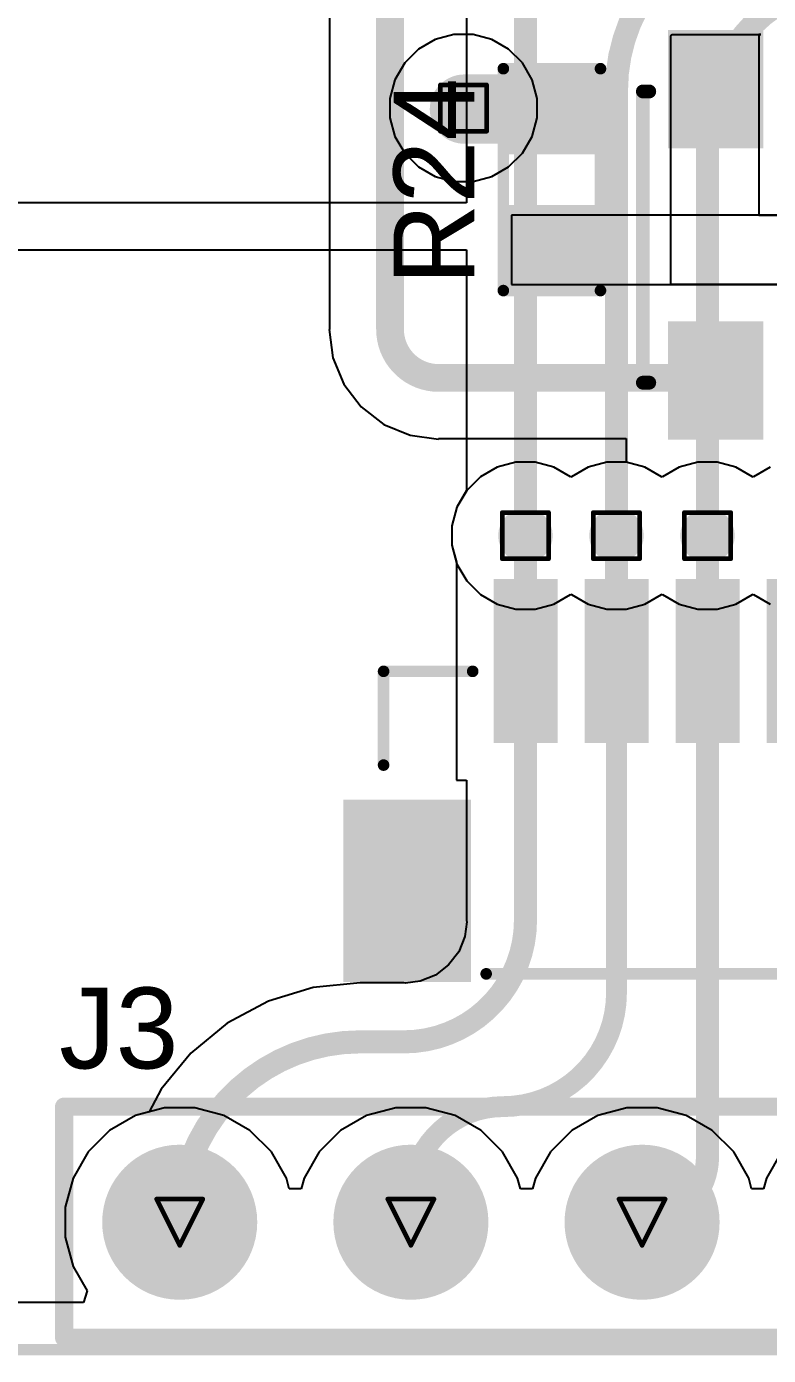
# Model space of a CAD drawing. Header units: inches. Extents: x -36 to 438, y -63 to 73.
# Drawn here: x 13.18 to 21.33, y -0.06 to 14.54 of the extents above; entities that cross this region are included whole.
import ezdxf

# ---------------------------------------------------------------- set-up
doc = ezdxf.new("R2010")
doc.units = ezdxf.units.IN
for name, color, linetype in [('Board Outline', 216, 'Continuous'), ('Bottom Layer', 5, 'Continuous'), ('Bottom Solder', 6, 'Continuous'), ('Drill Drawing', 1, 'Continuous'), ('Ground', 16, 'Continuous'), ('Multi-Layer', 9, 'Continuous'), ('Pad Holes', 156, 'Continuous'), ('Power 3V3', 76, 'Continuous'), ('Top Layer', 1, 'Continuous'), ('Top Overlay', 2, 'Continuous'), ('Top Paste', 8, 'Continuous'), ('Top Solder', 216, 'Continuous'), ('Via Holes', 16, 'Continuous')]:
    doc.layers.add(name, color=color, linetype=linetype)
doc.styles.add('Arial', font='', dxfattribs={"height": 0.2})
doc.styles.get('Arial').set_extended_font_data('Arial')

msp = doc.modelspace()

# ---------------------------------------------------------------- hatches: boundary and pattern name
at = {"layer": 'Bottom Layer'}
h = msp.add_hatch(color=5, dxfattribs=at)
edge = h.paths.add_edge_path()
edge.add_arc((17.977, 13.642), 0.3, 0, 360)
h = msp.add_hatch(color=5, dxfattribs=at)
edge = h.paths.add_edge_path()
edge.add_arc((18.658, 8.944), 0.3, 0, 360)
h = msp.add_hatch(color=5, dxfattribs=at)
edge = h.paths.add_edge_path()
edge.add_arc((19.658, 8.944), 0.3, 0, 360)
h = msp.add_hatch(color=5, dxfattribs=at)
edge = h.paths.add_edge_path()
edge.add_arc((20.658, 8.944), 0.3, 0, 360)
h = msp.add_hatch(color=5, dxfattribs=at)
edge = h.paths.add_edge_path()
edge.add_arc((14.859, 1.4), 0.75, 0, 360)
h = msp.add_hatch(color=5, dxfattribs=at)
edge = h.paths.add_edge_path()
edge.add_arc((17.399, 1.4), 0.75, 0, 360)
h = msp.add_hatch(color=5, dxfattribs=at)
edge = h.paths.add_edge_path()
edge.add_arc((19.939, 1.4), 0.75, 0, 360)
at = {"layer": 'Bottom Solder'}
h = msp.add_hatch(color=6, dxfattribs=at)
edge = h.paths.add_edge_path()
edge.add_arc((14.859, 1.4), 0.852, 0, 360)
h = msp.add_hatch(color=6, dxfattribs=at)
edge = h.paths.add_edge_path()
edge.add_arc((17.399, 1.4), 0.852, 0, 360)
h = msp.add_hatch(color=6, dxfattribs=at)
edge = h.paths.add_edge_path()
edge.add_arc((19.939, 1.4), 0.852, 0, 360)
at = {"layer": 'Ground'}
h = msp.add_hatch(color=16, dxfattribs=at)
edge = h.paths.add_edge_path()
edge.add_arc((17.977, 13.642), 0.3, 0, 360)
h = msp.add_hatch(color=16, dxfattribs=at)
edge = h.paths.add_edge_path()
edge.add_arc((18.658, 8.944), 0.3, 0, 360)
h = msp.add_hatch(color=16, dxfattribs=at)
edge = h.paths.add_edge_path()
edge.add_arc((19.658, 8.944), 0.3, 0, 360)
h = msp.add_hatch(color=16, dxfattribs=at)
edge = h.paths.add_edge_path()
edge.add_arc((20.658, 8.944), 0.3, 0, 360)
h = msp.add_hatch(color=16, dxfattribs=at)
edge = h.paths.add_edge_path()
edge.add_arc((14.859, 1.4), 0.75, 0, 360)
h = msp.add_hatch(color=16, dxfattribs=at)
edge = h.paths.add_edge_path()
edge.add_arc((17.399, 1.4), 0.75, 0, 360)
h = msp.add_hatch(color=16, dxfattribs=at)
edge = h.paths.add_edge_path()
edge.add_arc((19.939, 1.4), 0.75, 0, 360)
at = {"layer": 'Multi-Layer'}
h = msp.add_hatch(color=9, dxfattribs=at)
edge = h.paths.add_edge_path()
edge.add_arc((14.859, 1.4), 0.75, 0, 360)
h = msp.add_hatch(color=9, dxfattribs=at)
edge = h.paths.add_edge_path()
edge.add_arc((17.399, 1.4), 0.75, 0, 360)
h = msp.add_hatch(color=9, dxfattribs=at)
edge = h.paths.add_edge_path()
edge.add_arc((19.939, 1.4), 0.75, 0, 360)
at = {"layer": 'Pad Holes'}
h = msp.add_hatch(color=7, dxfattribs=at)
edge = h.paths.add_edge_path()
edge.add_arc((14.859, 1.4), 0.45, 0, 360)
h = msp.add_hatch(color=7, dxfattribs=at)
edge = h.paths.add_edge_path()
edge.add_arc((17.399, 1.4), 0.45, 0, 360)
h = msp.add_hatch(color=7, dxfattribs=at)
edge = h.paths.add_edge_path()
edge.add_arc((19.939, 1.4), 0.45, 0, 360)
at = {"layer": 'Power 3V3'}
h = msp.add_hatch(color=76, dxfattribs=at)
edge = h.paths.add_edge_path()
edge.add_arc((17.977, 13.642), 0.3, 0, 360)
h = msp.add_hatch(color=76, dxfattribs=at)
edge = h.paths.add_edge_path()
edge.add_arc((18.658, 8.944), 0.3, 0, 360)
h = msp.add_hatch(color=76, dxfattribs=at)
edge = h.paths.add_edge_path()
edge.add_arc((19.658, 8.944), 0.3, 0, 360)
h = msp.add_hatch(color=76, dxfattribs=at)
edge = h.paths.add_edge_path()
edge.add_arc((20.658, 8.944), 0.3, 0, 360)
h = msp.add_hatch(color=76, dxfattribs=at)
edge = h.paths.add_edge_path()
edge.add_arc((14.859, 1.4), 0.75, 0, 360)
h = msp.add_hatch(color=76, dxfattribs=at)
edge = h.paths.add_edge_path()
edge.add_arc((17.399, 1.4), 0.75, 0, 360)
h = msp.add_hatch(color=76, dxfattribs=at)
edge = h.paths.add_edge_path()
edge.add_arc((19.939, 1.4), 0.75, 0, 360)
at = {"layer": 'Top Layer'}
for points in [[(21.223, 14.449), (21.223, 13.249), (20.273, 13.249), (20.273, 14.449)], [(19.393, 13.237), (18.504, 13.237), (18.504, 13.999), (19.393, 13.999)], [(19.393, 11.713), (18.504, 11.713), (18.504, 12.475), (19.393, 12.475)], [(21.223, 11.249), (21.223, 10.049), (20.273, 10.049), (20.273, 11.249)], [(18.908, 6.765), (18.408, 6.765), (18.408, 8.365), (18.908, 8.365)], [(19.908, 6.765), (19.408, 6.765), (19.408, 8.365), (19.908, 8.365)], [(20.908, 6.765), (20.408, 6.765), (20.408, 8.365), (20.908, 8.365)], [(17.958, 4.14), (16.758, 4.14), (16.758, 5.94), (17.958, 5.94)]]:
    msp.add_hatch(color=1, dxfattribs=at).paths.add_polyline_path(points)
h = msp.add_hatch(color=1, dxfattribs=at)
edge = h.paths.add_edge_path()
edge.add_arc((17.977, 13.642), 0.3, 0, 360)
h = msp.add_hatch(color=1, dxfattribs=at)
edge = h.paths.add_edge_path()
edge.add_arc((18.658, 8.944), 0.3, 0, 360)
h = msp.add_hatch(color=1, dxfattribs=at)
edge = h.paths.add_edge_path()
edge.add_arc((19.658, 8.944), 0.3, 0, 360)
h = msp.add_hatch(color=1, dxfattribs=at)
edge = h.paths.add_edge_path()
edge.add_arc((20.658, 8.944), 0.3, 0, 360)
h = msp.add_hatch(color=1, dxfattribs=at)
edge = h.paths.add_edge_path()
edge.add_arc((14.859, 1.4), 0.75, 0, 360)
h = msp.add_hatch(color=1, dxfattribs=at)
edge = h.paths.add_edge_path()
edge.add_arc((17.399, 1.4), 0.75, 0, 360)
h = msp.add_hatch(color=1, dxfattribs=at)
edge = h.paths.add_edge_path()
edge.add_arc((19.939, 1.4), 0.75, 0, 360)
at = {"layer": 'Top Paste'}
for points in [[(21.223, 14.449), (21.223, 13.249), (20.273, 13.249), (20.273, 14.449)], [(19.393, 13.237), (18.504, 13.237), (18.504, 13.999), (19.393, 13.999)], [(19.393, 11.713), (18.504, 11.713), (18.504, 12.475), (19.393, 12.475)], [(21.223, 11.249), (21.223, 10.049), (20.273, 10.049), (20.273, 11.249)], [(18.908, 6.765), (18.408, 6.765), (18.408, 8.365), (18.908, 8.365)], [(19.908, 6.765), (19.408, 6.765), (19.408, 8.365), (19.908, 8.365)], [(20.908, 6.765), (20.408, 6.765), (20.408, 8.365), (20.908, 8.365)], [(17.958, 4.14), (16.758, 4.14), (16.758, 5.94), (17.958, 5.94)]]:
    msp.add_hatch(color=8, dxfattribs=at).paths.add_polyline_path(points)
at = {"layer": 'Top Solder'}
for points in [[(21.273, 14.499), (21.273, 13.199), (20.223, 13.199), (20.223, 14.499)], [(19.494, 13.135), (18.402, 13.135), (18.402, 14.1), (19.494, 14.1)], [(19.494, 11.611), (18.402, 11.611), (18.402, 12.576), (19.494, 12.576)], [(21.273, 11.299), (21.273, 9.999), (20.223, 9.999), (20.223, 11.299)], [(19.01, 6.664), (18.307, 6.664), (18.307, 8.467), (19.01, 8.467)], [(20.01, 6.664), (19.307, 6.664), (19.307, 8.467), (20.01, 8.467)], [(21.01, 6.664), (20.307, 6.664), (20.307, 8.467), (21.01, 8.467)], [(22.01, 6.664), (21.307, 6.664), (21.307, 8.467), (22.01, 8.467)], [(18.06, 4.039), (16.657, 4.039), (16.657, 6.042), (18.06, 6.042)]]:
    msp.add_hatch(color=216, dxfattribs=at).paths.add_polyline_path(points)
h = msp.add_hatch(color=216, dxfattribs=at)
edge = h.paths.add_edge_path()
edge.add_arc((14.859, 1.4), 0.852, 0, 360)
h = msp.add_hatch(color=216, dxfattribs=at)
edge = h.paths.add_edge_path()
edge.add_arc((17.399, 1.4), 0.852, 0, 360)
h = msp.add_hatch(color=216, dxfattribs=at)
edge = h.paths.add_edge_path()
edge.add_arc((19.939, 1.4), 0.852, 0, 360)
at = {"layer": 'Via Holes'}
h = msp.add_hatch(color=7, dxfattribs=at)
edge = h.paths.add_edge_path()
edge.add_arc((17.977, 13.642), 0.15, 0, 360)
h = msp.add_hatch(color=7, dxfattribs=at)
edge = h.paths.add_edge_path()
edge.add_arc((18.658, 8.944), 0.15, 0, 360)
h = msp.add_hatch(color=7, dxfattribs=at)
edge = h.paths.add_edge_path()
edge.add_arc((19.658, 8.944), 0.15, 0, 360)
h = msp.add_hatch(color=7, dxfattribs=at)
edge = h.paths.add_edge_path()
edge.add_arc((20.658, 8.944), 0.15, 0, 360)

# ---------------------------------------------------------------- linework, layer by layer
at = {"layer": 'Board Outline'}
msp.add_lwpolyline([(0.471, 0, 0.127, 0.127, 0), (53.216, 0, 0.127, 0.127, 0)], format="xyseb", dxfattribs=at)
at = {"layer": 'Bottom Layer'}
for p, q in [((17.665, 14.395), (17.481, 14.288)), ((17.871, 14.45), (17.665, 14.395)), ((18.084, 14.45), (17.871, 14.45)), ((18.289, 14.395), (18.084, 14.45)), ((18.473, 14.288), (18.289, 14.395)), ((17.481, 14.288), (17.331, 14.138)), ((18.624, 14.138), (18.473, 14.288)), ((17.331, 14.138), (17.224, 13.954)), ((18.73, 13.954), (18.624, 14.138)), ((17.224, 13.954), (17.169, 13.748)), ((18.785, 13.748), (18.73, 13.954)), ((17.169, 13.748), (17.169, 13.535)), ((18.785, 13.535), (18.785, 13.748)), ((17.169, 13.535), (17.224, 13.33)), ((18.73, 13.33), (18.785, 13.535)), ((17.224, 13.33), (17.331, 13.146)), ((18.624, 13.146), (18.73, 13.33)), ((17.331, 13.146), (17.481, 12.995)), ((18.473, 12.995), (18.624, 13.146)), ((17.481, 12.995), (17.665, 12.889)), ((17.665, 12.889), (17.871, 12.834)), ((18.084, 12.834), (18.289, 12.889)), ((18.289, 12.889), (18.473, 12.995)), ((17.871, 12.834), (18.084, 12.834)), ((18.346, 9.697), (18.162, 9.591)), ((18.552, 9.752), (18.346, 9.697)), ((18.765, 9.752), (18.552, 9.752)), ((18.97, 9.697), (18.765, 9.752)), ((19.154, 9.591), (18.97, 9.697)), ((19.346, 9.697), (19.162, 9.591)), ((19.552, 9.752), (19.346, 9.697)), ((19.765, 9.752), (19.552, 9.752)), ((19.97, 9.697), (19.765, 9.752)), ((20.154, 9.591), (19.97, 9.697)), ((20.346, 9.697), (20.162, 9.591)), ((20.552, 9.752), (20.346, 9.697)), ((20.765, 9.752), (20.552, 9.752)), ((20.97, 9.697), (20.765, 9.752)), ((21.154, 9.591), (20.97, 9.697)), ((21.346, 9.697), (21.162, 9.591)), ((18.162, 9.591), (18.012, 9.44)), ((19.158, 9.587), (19.154, 9.591)), ((19.162, 9.591), (19.158, 9.587)), ((20.158, 9.587), (20.154, 9.591)), ((20.162, 9.591), (20.158, 9.587)), ((21.158, 9.587), (21.154, 9.591)), ((21.162, 9.591), (21.158, 9.587)), ((18.012, 9.44), (17.905, 9.256)), ((17.905, 9.256), (17.85, 9.051)), ((17.85, 9.051), (17.85, 8.838)), ((17.85, 8.838), (17.905, 8.632)), ((17.905, 8.632), (18.012, 8.448)), ((18.012, 8.448), (18.162, 8.298)), ((18.162, 8.298), (18.346, 8.191)), ((18.346, 8.191), (18.552, 8.136)), ((18.765, 8.136), (18.97, 8.191)), ((18.97, 8.191), (19.154, 8.298)), ((19.154, 8.298), (19.158, 8.302)), ((19.158, 8.302), (19.162, 8.298)), ((19.162, 8.298), (19.346, 8.191)), ((19.346, 8.191), (19.552, 8.136)), ((19.765, 8.136), (19.97, 8.191)), ((19.97, 8.191), (20.154, 8.298)), ((20.154, 8.298), (20.158, 8.302)), ((20.158, 8.302), (20.162, 8.298)), ((20.162, 8.298), (20.346, 8.191)), ((20.346, 8.191), (20.552, 8.136)), ((20.765, 8.136), (20.97, 8.191)), ((20.97, 8.191), (21.154, 8.298)), ((21.154, 8.298), (21.158, 8.302)), ((21.158, 8.302), (21.162, 8.298)), ((21.162, 8.298), (21.346, 8.191)), ((18.552, 8.136), (18.765, 8.136)), ((19.552, 8.136), (19.765, 8.136)), ((20.552, 8.136), (20.765, 8.136)), ((14.693, 2.658), (14.373, 2.573)), ((15.025, 2.658), (14.693, 2.658)), ((15.345, 2.573), (15.025, 2.658)), ((17.233, 2.658), (16.913, 2.573)), ((17.565, 2.658), (17.233, 2.658)), ((17.885, 2.573), (17.565, 2.658)), ((19.773, 2.658), (19.453, 2.573)), ((20.105, 2.658), (19.773, 2.658)), ((20.425, 2.573), (20.105, 2.658)), ((14.373, 2.573), (14.087, 2.407)), ((15.631, 2.407), (15.345, 2.573)), ((16.913, 2.573), (16.627, 2.407)), ((18.171, 2.407), (17.885, 2.573)), ((19.453, 2.573), (19.167, 2.407)), ((20.711, 2.407), (20.425, 2.573)), ((14.087, 2.407), (13.852, 2.173)), ((15.866, 2.173), (15.631, 2.407)), ((16.627, 2.407), (16.392, 2.173)), ((18.406, 2.173), (18.171, 2.407)), ((19.167, 2.407), (18.932, 2.173)), ((20.946, 2.173), (20.711, 2.407)), ((13.852, 2.173), (13.687, 1.886)), ((16.031, 1.886), (15.866, 2.173)), ((16.392, 2.173), (16.227, 1.886)), ((18.571, 1.886), (18.406, 2.173)), ((18.932, 2.173), (18.767, 1.886)), ((21.111, 1.886), (20.946, 2.173)), ((21.472, 2.173), (21.307, 1.886)), ((13.687, 1.886), (13.601, 1.566)), ((16.063, 1.767), (16.031, 1.886)), ((16.195, 1.767), (16.063, 1.767)), ((16.227, 1.886), (16.195, 1.767)), ((18.603, 1.767), (18.571, 1.886)), ((18.735, 1.767), (18.603, 1.767)), ((18.767, 1.886), (18.735, 1.767)), ((21.143, 1.767), (21.111, 1.886)), ((21.275, 1.767), (21.143, 1.767)), ((21.307, 1.886), (21.275, 1.767)), ((13.601, 1.566), (13.601, 1.235)), ((13.601, 1.235), (13.687, 0.915)), ((13.687, 0.915), (13.843, 0.645)), ((13.843, 0.645), (13.803, 0.518)), ((13.803, 0.518), (0.518, 0.518))]:
    msp.add_line(p, q, dxfattribs=at)
at = {"layer": 'Drill Drawing'}
for points in [[(17.723, 13.896, 0.0508, 0.0508, 0), (18.231, 13.896, 0.0508, 0.0508, 0)], [(17.723, 13.388, 0.0508, 0.0508, 0), (17.723, 13.896, 0.0508, 0.0508, 0)], [(18.231, 13.388, 0.0508, 0.0508, 0), (18.231, 13.896, 0.0508, 0.0508, 0)], [(17.723, 13.388, 0.0508, 0.0508, 0), (18.231, 13.388, 0.0508, 0.0508, 0)], [(18.404, 9.198, 0.0508, 0.0508, 0), (18.912, 9.198, 0.0508, 0.0508, 0)], [(18.404, 8.69, 0.0508, 0.0508, 0), (18.404, 9.198, 0.0508, 0.0508, 0)], [(18.912, 8.69, 0.0508, 0.0508, 0), (18.912, 9.198, 0.0508, 0.0508, 0)], [(19.404, 9.198, 0.0508, 0.0508, 0), (19.912, 9.198, 0.0508, 0.0508, 0)], [(19.404, 8.69, 0.0508, 0.0508, 0), (19.404, 9.198, 0.0508, 0.0508, 0)], [(19.912, 8.69, 0.0508, 0.0508, 0), (19.912, 9.198, 0.0508, 0.0508, 0)], [(20.404, 9.198, 0.0508, 0.0508, 0), (20.912, 9.198, 0.0508, 0.0508, 0)], [(20.404, 8.69, 0.0508, 0.0508, 0), (20.404, 9.198, 0.0508, 0.0508, 0)], [(20.912, 8.69, 0.0508, 0.0508, 0), (20.912, 9.198, 0.0508, 0.0508, 0)], [(18.404, 8.69, 0.0508, 0.0508, 0), (18.912, 8.69, 0.0508, 0.0508, 0)], [(19.404, 8.69, 0.0508, 0.0508, 0), (19.912, 8.69, 0.0508, 0.0508, 0)], [(20.404, 8.69, 0.0508, 0.0508, 0), (20.912, 8.69, 0.0508, 0.0508, 0)], [(14.605, 1.654, 0.0508, 0.0508, 0), (15.113, 1.654, 0.0508, 0.0508, 0)], [(14.605, 1.654, 0.0508, 0.0508, 0), (14.859, 1.146, 0.0508, 0.0508, 0)], [(14.859, 1.146, 0.0508, 0.0508, 0), (15.113, 1.654, 0.0508, 0.0508, 0)], [(17.145, 1.654, 0.0508, 0.0508, 0), (17.653, 1.654, 0.0508, 0.0508, 0)], [(17.145, 1.654, 0.0508, 0.0508, 0), (17.399, 1.146, 0.0508, 0.0508, 0)], [(17.399, 1.146, 0.0508, 0.0508, 0), (17.653, 1.654, 0.0508, 0.0508, 0)], [(19.685, 1.654, 0.0508, 0.0508, 0), (20.193, 1.654, 0.0508, 0.0508, 0)], [(19.685, 1.654, 0.0508, 0.0508, 0), (19.939, 1.146, 0.0508, 0.0508, 0)], [(19.939, 1.146, 0.0508, 0.0508, 0), (20.193, 1.654, 0.0508, 0.0508, 0)]]:
    msp.add_lwpolyline(points, format="xyseb", dxfattribs=at)
for points in [[(17.71, 13.896, 0.0254, 0.0254, 1), (17.736, 13.896, 0.0254, 0.0254, 1)], [(17.71, 13.896, 0.0254, 0.0254, 1), (17.736, 13.896, 0.0254, 0.0254, 1)], [(18.218, 13.896, 0.0254, 0.0254, 1), (18.244, 13.896, 0.0254, 0.0254, 1)], [(18.218, 13.896, 0.0254, 0.0254, 1), (18.244, 13.896, 0.0254, 0.0254, 1)], [(17.71, 13.388, 0.0254, 0.0254, 1), (17.736, 13.388, 0.0254, 0.0254, 1)], [(17.71, 13.388, 0.0254, 0.0254, 1), (17.736, 13.388, 0.0254, 0.0254, 1)], [(18.218, 13.388, 0.0254, 0.0254, 1), (18.244, 13.388, 0.0254, 0.0254, 1)], [(18.218, 13.388, 0.0254, 0.0254, 1), (18.244, 13.388, 0.0254, 0.0254, 1)], [(18.391, 9.198, 0.0254, 0.0254, 1), (18.417, 9.198, 0.0254, 0.0254, 1)], [(18.391, 9.198, 0.0254, 0.0254, 1), (18.417, 9.198, 0.0254, 0.0254, 1)], [(18.899, 9.198, 0.0254, 0.0254, 1), (18.925, 9.198, 0.0254, 0.0254, 1)], [(18.899, 9.198, 0.0254, 0.0254, 1), (18.925, 9.198, 0.0254, 0.0254, 1)], [(19.391, 9.198, 0.0254, 0.0254, 1), (19.417, 9.198, 0.0254, 0.0254, 1)], [(19.391, 9.198, 0.0254, 0.0254, 1), (19.417, 9.198, 0.0254, 0.0254, 1)], [(19.899, 9.198, 0.0254, 0.0254, 1), (19.925, 9.198, 0.0254, 0.0254, 1)], [(19.899, 9.198, 0.0254, 0.0254, 1), (19.925, 9.198, 0.0254, 0.0254, 1)], [(20.391, 9.198, 0.0254, 0.0254, 1), (20.417, 9.198, 0.0254, 0.0254, 1)], [(20.391, 9.198, 0.0254, 0.0254, 1), (20.417, 9.198, 0.0254, 0.0254, 1)], [(20.899, 9.198, 0.0254, 0.0254, 1), (20.925, 9.198, 0.0254, 0.0254, 1)], [(20.899, 9.198, 0.0254, 0.0254, 1), (20.925, 9.198, 0.0254, 0.0254, 1)], [(18.391, 8.69, 0.0254, 0.0254, 1), (18.417, 8.69, 0.0254, 0.0254, 1)], [(18.391, 8.69, 0.0254, 0.0254, 1), (18.417, 8.69, 0.0254, 0.0254, 1)], [(18.899, 8.69, 0.0254, 0.0254, 1), (18.925, 8.69, 0.0254, 0.0254, 1)], [(18.899, 8.69, 0.0254, 0.0254, 1), (18.925, 8.69, 0.0254, 0.0254, 1)], [(19.391, 8.69, 0.0254, 0.0254, 1), (19.417, 8.69, 0.0254, 0.0254, 1)], [(19.391, 8.69, 0.0254, 0.0254, 1), (19.417, 8.69, 0.0254, 0.0254, 1)], [(19.899, 8.69, 0.0254, 0.0254, 1), (19.925, 8.69, 0.0254, 0.0254, 1)], [(19.899, 8.69, 0.0254, 0.0254, 1), (19.925, 8.69, 0.0254, 0.0254, 1)], [(20.391, 8.69, 0.0254, 0.0254, 1), (20.417, 8.69, 0.0254, 0.0254, 1)], [(20.391, 8.69, 0.0254, 0.0254, 1), (20.417, 8.69, 0.0254, 0.0254, 1)], [(20.899, 8.69, 0.0254, 0.0254, 1), (20.925, 8.69, 0.0254, 0.0254, 1)], [(20.899, 8.69, 0.0254, 0.0254, 1), (20.925, 8.69, 0.0254, 0.0254, 1)], [(14.592, 1.654, 0.0254, 0.0254, 1), (14.618, 1.654, 0.0254, 0.0254, 1)], [(14.592, 1.654, 0.0254, 0.0254, 1), (14.618, 1.654, 0.0254, 0.0254, 1)], [(15.1, 1.654, 0.0254, 0.0254, 1), (15.126, 1.654, 0.0254, 0.0254, 1)], [(15.1, 1.654, 0.0254, 0.0254, 1), (15.126, 1.654, 0.0254, 0.0254, 1)], [(17.132, 1.654, 0.0254, 0.0254, 1), (17.158, 1.654, 0.0254, 0.0254, 1)], [(17.132, 1.654, 0.0254, 0.0254, 1), (17.158, 1.654, 0.0254, 0.0254, 1)], [(17.64, 1.654, 0.0254, 0.0254, 1), (17.666, 1.654, 0.0254, 0.0254, 1)], [(17.64, 1.654, 0.0254, 0.0254, 1), (17.666, 1.654, 0.0254, 0.0254, 1)], [(19.672, 1.654, 0.0254, 0.0254, 1), (19.698, 1.654, 0.0254, 0.0254, 1)], [(19.672, 1.654, 0.0254, 0.0254, 1), (19.698, 1.654, 0.0254, 0.0254, 1)], [(20.18, 1.654, 0.0254, 0.0254, 1), (20.206, 1.654, 0.0254, 0.0254, 1)], [(20.18, 1.654, 0.0254, 0.0254, 1), (20.206, 1.654, 0.0254, 0.0254, 1)], [(14.846, 1.146, 0.0254, 0.0254, 1), (14.872, 1.146, 0.0254, 0.0254, 1)], [(14.846, 1.146, 0.0254, 0.0254, 1), (14.872, 1.146, 0.0254, 0.0254, 1)], [(17.386, 1.146, 0.0254, 0.0254, 1), (17.412, 1.146, 0.0254, 0.0254, 1)], [(17.386, 1.146, 0.0254, 0.0254, 1), (17.412, 1.146, 0.0254, 0.0254, 1)], [(19.926, 1.146, 0.0254, 0.0254, 1), (19.952, 1.146, 0.0254, 0.0254, 1)], [(19.926, 1.146, 0.0254, 0.0254, 1), (19.952, 1.146, 0.0254, 0.0254, 1)]]:
    msp.add_lwpolyline(points, format="xyseb", close=True, dxfattribs=at)
at = {"layer": 'Ground'}
for p, q in [((17.665, 14.395), (17.481, 14.288)), ((17.871, 14.45), (17.665, 14.395)), ((18.084, 14.45), (17.871, 14.45)), ((18.289, 14.395), (18.084, 14.45)), ((18.473, 14.288), (18.289, 14.395)), ((17.481, 14.288), (17.331, 14.138)), ((18.624, 14.138), (18.473, 14.288)), ((17.331, 14.138), (17.224, 13.954)), ((18.73, 13.954), (18.624, 14.138)), ((17.224, 13.954), (17.169, 13.748)), ((18.785, 13.748), (18.73, 13.954)), ((17.169, 13.748), (17.169, 13.535)), ((18.785, 13.535), (18.785, 13.748)), ((17.169, 13.535), (17.224, 13.33)), ((18.73, 13.33), (18.785, 13.535)), ((17.224, 13.33), (17.331, 13.146)), ((18.624, 13.146), (18.73, 13.33)), ((17.331, 13.146), (17.481, 12.995)), ((18.473, 12.995), (18.624, 13.146)), ((17.481, 12.995), (17.665, 12.889)), ((17.665, 12.889), (17.871, 12.834)), ((18.084, 12.834), (18.289, 12.889)), ((18.289, 12.889), (18.473, 12.995)), ((17.871, 12.834), (18.084, 12.834)), ((18.346, 9.697), (18.162, 9.591)), ((18.552, 9.752), (18.346, 9.697)), ((18.765, 9.752), (18.552, 9.752)), ((18.97, 9.697), (18.765, 9.752)), ((19.154, 9.591), (18.97, 9.697)), ((19.346, 9.697), (19.162, 9.591)), ((19.552, 9.752), (19.346, 9.697)), ((19.765, 9.752), (19.552, 9.752)), ((19.97, 9.697), (19.765, 9.752)), ((20.154, 9.591), (19.97, 9.697)), ((20.346, 9.697), (20.162, 9.591)), ((20.552, 9.752), (20.346, 9.697)), ((20.765, 9.752), (20.552, 9.752)), ((20.97, 9.697), (20.765, 9.752)), ((21.154, 9.591), (20.97, 9.697)), ((21.346, 9.697), (21.162, 9.591)), ((18.162, 9.591), (18.012, 9.44)), ((19.158, 9.587), (19.154, 9.591)), ((19.162, 9.591), (19.158, 9.587)), ((20.158, 9.587), (20.154, 9.591)), ((20.162, 9.591), (20.158, 9.587)), ((21.158, 9.587), (21.154, 9.591)), ((21.162, 9.591), (21.158, 9.587)), ((18.012, 9.44), (17.905, 9.256)), ((17.905, 9.256), (17.85, 9.051)), ((17.85, 9.051), (17.85, 8.838)), ((17.85, 8.838), (17.905, 8.632)), ((17.905, 8.632), (18.012, 8.448)), ((18.012, 8.448), (18.162, 8.298)), ((18.162, 8.298), (18.346, 8.191)), ((18.346, 8.191), (18.552, 8.136)), ((18.765, 8.136), (18.97, 8.191)), ((18.97, 8.191), (19.154, 8.298)), ((19.154, 8.298), (19.158, 8.302)), ((19.158, 8.302), (19.162, 8.298)), ((19.162, 8.298), (19.346, 8.191)), ((19.346, 8.191), (19.552, 8.136)), ((19.765, 8.136), (19.97, 8.191)), ((19.97, 8.191), (20.154, 8.298)), ((20.154, 8.298), (20.158, 8.302)), ((20.158, 8.302), (20.162, 8.298)), ((20.162, 8.298), (20.346, 8.191)), ((20.346, 8.191), (20.552, 8.136)), ((20.765, 8.136), (20.97, 8.191)), ((20.97, 8.191), (21.154, 8.298)), ((21.154, 8.298), (21.158, 8.302)), ((21.158, 8.302), (21.162, 8.298)), ((21.162, 8.298), (21.346, 8.191)), ((18.552, 8.136), (18.765, 8.136)), ((19.552, 8.136), (19.765, 8.136)), ((20.552, 8.136), (20.765, 8.136)), ((14.693, 2.658), (14.373, 2.573)), ((15.025, 2.658), (14.693, 2.658)), ((15.345, 2.573), (15.025, 2.658)), ((17.233, 2.658), (16.913, 2.573)), ((17.565, 2.658), (17.233, 2.658)), ((17.885, 2.573), (17.565, 2.658)), ((19.773, 2.658), (19.453, 2.573)), ((20.105, 2.658), (19.773, 2.658)), ((20.425, 2.573), (20.105, 2.658)), ((14.373, 2.573), (14.087, 2.407)), ((15.631, 2.407), (15.345, 2.573)), ((16.913, 2.573), (16.627, 2.407)), ((18.171, 2.407), (17.885, 2.573)), ((19.453, 2.573), (19.167, 2.407)), ((20.711, 2.407), (20.425, 2.573)), ((14.087, 2.407), (13.852, 2.173)), ((15.866, 2.173), (15.631, 2.407)), ((16.627, 2.407), (16.392, 2.173)), ((18.406, 2.173), (18.171, 2.407)), ((19.167, 2.407), (18.932, 2.173)), ((20.946, 2.173), (20.711, 2.407)), ((13.852, 2.173), (13.687, 1.886)), ((16.031, 1.886), (15.866, 2.173)), ((16.392, 2.173), (16.227, 1.886)), ((18.571, 1.886), (18.406, 2.173)), ((18.932, 2.173), (18.767, 1.886)), ((21.111, 1.886), (20.946, 2.173)), ((21.472, 2.173), (21.307, 1.886)), ((13.687, 1.886), (13.601, 1.566)), ((16.063, 1.767), (16.031, 1.886)), ((16.195, 1.767), (16.063, 1.767)), ((16.227, 1.886), (16.195, 1.767)), ((18.603, 1.767), (18.571, 1.886)), ((18.735, 1.767), (18.603, 1.767)), ((18.767, 1.886), (18.735, 1.767)), ((21.143, 1.767), (21.111, 1.886)), ((21.275, 1.767), (21.143, 1.767)), ((21.307, 1.886), (21.275, 1.767)), ((13.601, 1.566), (13.601, 1.235)), ((13.601, 1.235), (13.687, 0.915)), ((13.687, 0.915), (13.843, 0.645)), ((13.843, 0.645), (13.803, 0.518)), ((13.803, 0.518), (0.518, 0.518))]:
    msp.add_line(p, q, dxfattribs=at)
at = {"layer": 'Power 3V3'}
for p, q in [((18.011, 19.934), (18.011, 12.602)), ((18.011, 12.602), (0.518, 12.602)), ((0.518, 12.084), (18.011, 12.084)), ((18.011, 12.084), (18.011, 9.439)), ((18.011, 9.439), (17.905, 9.256)), ((17.905, 9.256), (17.85, 9.051)), ((17.85, 9.051), (17.85, 8.838)), ((17.85, 8.838), (17.905, 8.632)), ((17.905, 8.632), (18.012, 8.448)), ((18.012, 8.448), (18.162, 8.298)), ((18.162, 8.298), (18.346, 8.191)), ((18.346, 8.191), (18.552, 8.136)), ((18.765, 8.136), (18.97, 8.191)), ((18.97, 8.191), (19.154, 8.298)), ((19.154, 8.298), (19.158, 8.302)), ((19.158, 8.302), (19.162, 8.298)), ((19.162, 8.298), (19.346, 8.191)), ((19.346, 8.191), (19.552, 8.136)), ((19.765, 8.136), (19.97, 8.191)), ((19.97, 8.191), (20.154, 8.298)), ((20.154, 8.298), (20.158, 8.302)), ((20.158, 8.302), (20.162, 8.298)), ((20.162, 8.298), (20.346, 8.191)), ((20.346, 8.191), (20.552, 8.136)), ((20.765, 8.136), (20.97, 8.191)), ((20.97, 8.191), (21.154, 8.298)), ((21.154, 8.298), (21.158, 8.302)), ((21.158, 8.302), (21.162, 8.298)), ((21.162, 8.298), (21.346, 8.191)), ((18.552, 8.136), (18.765, 8.136)), ((19.552, 8.136), (19.765, 8.136)), ((20.552, 8.136), (20.765, 8.136)), ((14.693, 2.658), (14.373, 2.573)), ((15.025, 2.658), (14.693, 2.658)), ((15.345, 2.573), (15.025, 2.658)), ((17.233, 2.658), (16.913, 2.573)), ((17.565, 2.658), (17.233, 2.658)), ((17.885, 2.573), (17.565, 2.658)), ((19.773, 2.658), (19.453, 2.573)), ((20.105, 2.658), (19.773, 2.658)), ((20.425, 2.573), (20.105, 2.658)), ((14.373, 2.573), (14.087, 2.407)), ((15.631, 2.407), (15.345, 2.573)), ((16.913, 2.573), (16.627, 2.407)), ((18.171, 2.407), (17.885, 2.573)), ((19.453, 2.573), (19.167, 2.407)), ((20.711, 2.407), (20.425, 2.573)), ((14.087, 2.407), (13.852, 2.173)), ((15.866, 2.173), (15.631, 2.407)), ((16.627, 2.407), (16.392, 2.173)), ((18.406, 2.173), (18.171, 2.407)), ((19.167, 2.407), (18.932, 2.173)), ((20.946, 2.173), (20.711, 2.407)), ((13.852, 2.173), (13.687, 1.886)), ((16.031, 1.886), (15.866, 2.173)), ((16.392, 2.173), (16.227, 1.886)), ((18.571, 1.886), (18.406, 2.173)), ((18.932, 2.173), (18.767, 1.886)), ((21.111, 1.886), (20.946, 2.173)), ((21.472, 2.173), (21.307, 1.886)), ((13.687, 1.886), (13.601, 1.566)), ((16.063, 1.767), (16.031, 1.886)), ((16.195, 1.767), (16.063, 1.767)), ((16.227, 1.886), (16.195, 1.767)), ((18.603, 1.767), (18.571, 1.886)), ((18.735, 1.767), (18.603, 1.767)), ((18.767, 1.886), (18.735, 1.767)), ((21.143, 1.767), (21.111, 1.886)), ((21.275, 1.767), (21.143, 1.767)), ((21.307, 1.886), (21.275, 1.767)), ((13.601, 1.566), (13.601, 1.235)), ((13.601, 1.235), (13.687, 0.915)), ((13.687, 0.915), (13.843, 0.645)), ((13.843, 0.645), (13.803, 0.518)), ((13.803, 0.518), (0.518, 0.518))]:
    msp.add_line(p, q, dxfattribs=at)
for points in [[(18.658, 8.944, 0.254, 0.254, 0), (18.658, 19.934, 0.254, 0.254, 0)], [(19.658, 13.84, 0.254, 0.254, -0.198912), (20.218, 15.193, 0.254, 0.254, 0)], [(21.181, 14.583, 0.254, 0.254, -0.198912), (22.075, 14.953, 0.254, 0.254, 0)], [(20.658, 13.32, 0.254, 0.254, -0.198912), (21.181, 14.583, 0.254, 0.254, 0)], [(19.658, 8.944, 0.254, 0.254, 0), (19.658, 13.84, 0.254, 0.254, 0)], [(20.658, 8.944, 0.254, 0.254, 0), (20.658, 13.32, 0.254, 0.254, 0)]]:
    msp.add_lwpolyline(points, format="xyseb", dxfattribs=at)
for points in [[(21.118, 14.583, 0.127, 0.127, 1), (21.245, 14.583, 0.127, 0.127, 1)], [(21.118, 14.583, 0.127, 0.127, 1), (21.245, 14.583, 0.127, 0.127, 1)], [(19.595, 13.84, 0.127, 0.127, 1), (19.722, 13.84, 0.127, 0.127, 1)], [(19.595, 13.84, 0.127, 0.127, 1), (19.722, 13.84, 0.127, 0.127, 1)], [(20.595, 13.32, 0.127, 0.127, 1), (20.722, 13.32, 0.127, 0.127, 1)], [(20.595, 13.32, 0.127, 0.127, 1), (20.722, 13.32, 0.127, 0.127, 1)], [(18.595, 8.944, 0.127, 0.127, 1), (18.722, 8.944, 0.127, 0.127, 1)], [(19.595, 8.944, 0.127, 0.127, 1), (19.722, 8.944, 0.127, 0.127, 1)], [(20.595, 8.944, 0.127, 0.127, 1), (20.722, 8.944, 0.127, 0.127, 1)]]:
    msp.add_lwpolyline(points, format="xyseb", close=True, dxfattribs=at)
at = {"layer": 'Top Layer'}
for p, q in [((16.504, 14.892), (16.504, 11.21)), ((20.254, 14.434), (20.257, 14.441)), ((20.254, 14.43), (20.254, 14.434)), ((20.254, 11.705), (20.254, 14.43)), ((20.257, 14.441), (20.262, 14.446)), ((20.262, 14.446), (20.269, 14.449)), ((20.269, 14.449), (20.273, 14.449)), ((20.273, 14.449), (20.273, 14.449)), ((20.273, 14.449), (21.245, 14.449)), ((21.245, 14.449), (21.223, 14.449)), ((21.223, 14.449), (21.223, 12.467)), ((21.658, 12.467), (18.504, 12.467)), ((18.504, 12.467), (18.504, 11.705)), ((21.223, 12.467), (22.573, 12.467)), ((18.504, 11.705), (21.658, 11.705)), ((21.623, 11.705), (20.254, 11.705)), ((16.504, 11.21), (16.5, 11.21)), ((16.5, 11.21), (16.541, 10.899)), ((16.541, 10.899), (16.661, 10.608)), ((16.661, 10.608), (16.852, 10.359)), ((16.852, 10.359), (17.102, 10.167)), ((17.102, 10.167), (17.392, 10.047)), ((17.392, 10.047), (17.704, 10.006)), ((17.704, 10.006), (17.704, 10.011)), ((17.704, 10.011), (19.765, 10.011)), ((19.765, 10.011), (19.765, 9.752)), ((18.346, 9.697), (18.162, 9.591)), ((18.552, 9.752), (18.346, 9.697)), ((18.765, 9.752), (18.552, 9.752)), ((18.97, 9.697), (18.765, 9.752)), ((19.154, 9.591), (18.97, 9.697)), ((19.346, 9.697), (19.162, 9.591)), ((19.552, 9.752), (19.346, 9.697)), ((19.765, 9.752), (19.552, 9.752)), ((19.765, 9.752), (19.765, 9.752)), ((18.162, 9.591), (18.012, 9.44)), ((19.158, 9.587), (19.154, 9.591)), ((19.162, 9.591), (19.158, 9.587)), ((18.012, 9.44), (17.905, 9.256)), ((17.905, 9.256), (17.85, 9.051)), ((17.85, 9.051), (17.85, 8.838)), ((17.85, 8.838), (17.9, 8.651)), ((17.9, 8.651), (17.9, 6.257)), ((17.9, 6.257), (18.011, 6.257)), ((18.011, 6.257), (18.011, 4.717)), ((18.014, 4.7), (17.993, 4.538)), ((18.011, 4.717), (18.014, 4.7)), ((17.993, 4.538), (17.924, 4.37)), ((17.924, 4.37), (17.813, 4.227)), ((17.67, 4.116), (17.502, 4.047)), ((17.813, 4.227), (17.67, 4.116)), ((16.327, 3.979), (15.834, 3.829)), ((16.84, 4.029), (16.327, 3.979)), ((17.323, 4.029), (16.84, 4.029)), ((16.84, 4.029), (16.84, 4.029)), ((17.34, 4.026), (17.323, 4.029)), ((17.502, 4.047), (17.34, 4.026)), ((15.834, 3.829), (15.38, 3.586)), ((15.38, 3.586), (14.981, 3.259)), ((14.981, 3.259), (14.654, 2.861)), ((14.654, 2.861), (14.522, 2.612)), ((14.373, 2.573), (14.087, 2.407)), ((14.522, 2.612), (14.373, 2.573)), ((14.087, 2.407), (13.852, 2.173)), ((13.852, 2.173), (13.687, 1.886)), ((13.687, 1.886), (13.601, 1.566)), ((13.601, 1.566), (13.601, 1.235)), ((13.601, 1.235), (13.687, 0.915)), ((13.687, 0.915), (13.843, 0.645)), ((13.843, 0.645), (13.803, 0.518)), ((13.803, 0.518), (0.518, 0.518))]:
    msp.add_line(p, q, dxfattribs=at)
for points in [[(17.17, 11.21, 0.305, 0.305, 0), (17.17, 15.86, 0.305, 0.305, 0)], [(17.988, 13.631, 0.762, 0.762, 0), (18.948, 13.631, 0.762, 0.762, 0)], [(17.704, 10.677, 0.305, 0.305, -0.414214), (17.17, 11.21, 0.305, 0.305, 0)], [(17.704, 10.677, 0.305, 0.305, 0), (20.72, 10.677, 0.305, 0.305, 0)], [(20.72, 10.677, 0.305, 0.305, -0.414214), (20.748, 10.649, 0.305, 0.305, 0)], [(18.658, 7.565, 0.254, 0.254, 0), (18.658, 8.944, 0.254, 0.254, 0)], [(19.658, 7.565, 0.254, 0.254, 0), (19.658, 8.944, 0.254, 0.254, 0)], [(20.658, 7.565, 0.254, 0.254, 0), (20.658, 8.944, 0.254, 0.254, 0)], [(18.658, 4.717, 0.254, 0.254, 0), (18.658, 7.565, 0.254, 0.254, 0)], [(19.658, 3.92, 0.229, 0.229, 0), (19.658, 7.565, 0.229, 0.229, 0)], [(20.658, 2.12, 0.254, 0.254, 0), (20.658, 7.565, 0.254, 0.254, 0)], [(18.658, 4.717, 0.254, 0.254, -0.414214), (17.323, 3.382, 0.254, 0.254, 0)], [(19.658, 3.92, 0.229, 0.229, -0.414214), (18.408, 2.67, 0.229, 0.229, 0)], [(14.859, 1.4, 0.254, 0.254, -0.414214), (16.84, 3.382, 0.254, 0.254, 0)], [(16.84, 3.382, 0.254, 0.254, 0), (17.323, 3.382, 0.254, 0.254, 0)], [(17.399, 1.661, 0.229, 0.229, -0.414214), (18.408, 2.67, 0.229, 0.229, 0)], [(20.658, 2.12, 0.254, 0.254, -0.414214), (19.939, 1.4, 0.254, 0.254, 0)], [(17.399, 1.4, 0.229, 0.229, 0), (17.399, 1.661, 0.229, 0.229, 0)]]:
    msp.add_lwpolyline(points, format="xyseb", dxfattribs=at)
for points in [[(17.797, 13.631, 0.381, 0.381, 1), (18.178, 13.631, 0.381, 0.381, 1)], [(18.758, 13.631, 0.381, 0.381, 1), (19.139, 13.631, 0.381, 0.381, 1)], [(17.094, 11.21, 0.152, 0.152, 1), (17.247, 11.21, 0.152, 0.152, 1)], [(17.094, 11.21, 0.152, 0.152, 1), (17.247, 11.21, 0.152, 0.152, 1)], [(17.628, 10.677, 0.152, 0.152, 1), (17.78, 10.677, 0.152, 0.152, 1)], [(17.628, 10.677, 0.152, 0.152, 1), (17.78, 10.677, 0.152, 0.152, 1)], [(20.644, 10.677, 0.152, 0.152, 1), (20.796, 10.677, 0.152, 0.152, 1)], [(20.644, 10.677, 0.152, 0.152, 1), (20.796, 10.677, 0.152, 0.152, 1)], [(20.672, 10.649, 0.152, 0.152, 1), (20.824, 10.649, 0.152, 0.152, 1)], [(18.595, 8.944, 0.127, 0.127, 1), (18.722, 8.944, 0.127, 0.127, 1)], [(19.595, 8.944, 0.127, 0.127, 1), (19.722, 8.944, 0.127, 0.127, 1)], [(20.595, 8.944, 0.127, 0.127, 1), (20.722, 8.944, 0.127, 0.127, 1)], [(18.595, 7.565, 0.127, 0.127, 1), (18.722, 7.565, 0.127, 0.127, 1)], [(18.595, 7.565, 0.127, 0.127, 1), (18.722, 7.565, 0.127, 0.127, 1)], [(19.595, 7.565, 0.127, 0.127, 1), (19.722, 7.565, 0.127, 0.127, 1)], [(19.601, 7.565, 0.114, 0.114, 1), (19.715, 7.565, 0.114, 0.114, 1)], [(20.595, 7.565, 0.127, 0.127, 1), (20.722, 7.565, 0.127, 0.127, 1)], [(20.595, 7.565, 0.127, 0.127, 1), (20.722, 7.565, 0.127, 0.127, 1)], [(18.595, 4.717, 0.127, 0.127, 1), (18.722, 4.717, 0.127, 0.127, 1)], [(18.595, 4.717, 0.127, 0.127, 1), (18.722, 4.717, 0.127, 0.127, 1)], [(19.601, 3.92, 0.114, 0.114, 1), (19.715, 3.92, 0.114, 0.114, 1)], [(19.601, 3.92, 0.114, 0.114, 1), (19.715, 3.92, 0.114, 0.114, 1)], [(16.777, 3.382, 0.127, 0.127, 1), (16.904, 3.382, 0.127, 0.127, 1)], [(16.777, 3.382, 0.127, 0.127, 1), (16.904, 3.382, 0.127, 0.127, 1)], [(17.259, 3.382, 0.127, 0.127, 1), (17.386, 3.382, 0.127, 0.127, 1)], [(17.259, 3.382, 0.127, 0.127, 1), (17.386, 3.382, 0.127, 0.127, 1)], [(18.351, 2.67, 0.114, 0.114, 1), (18.465, 2.67, 0.114, 0.114, 1)], [(18.351, 2.67, 0.114, 0.114, 1), (18.465, 2.67, 0.114, 0.114, 1)], [(20.595, 2.12, 0.127, 0.127, 1), (20.722, 2.12, 0.127, 0.127, 1)], [(20.595, 2.12, 0.127, 0.127, 1), (20.722, 2.12, 0.127, 0.127, 1)], [(17.342, 1.661, 0.114, 0.114, 1), (17.456, 1.661, 0.114, 0.114, 1)], [(17.342, 1.661, 0.114, 0.114, 1), (17.456, 1.661, 0.114, 0.114, 1)], [(14.796, 1.4, 0.127, 0.127, 1), (14.922, 1.4, 0.127, 0.127, 1)], [(17.342, 1.4, 0.114, 0.114, 1), (17.456, 1.4, 0.114, 0.114, 1)], [(19.875, 1.4, 0.127, 0.127, 1), (20.003, 1.4, 0.127, 0.127, 1)]]:
    msp.add_lwpolyline(points, format="xyseb", close=True, dxfattribs=at)
at = {"layer": 'Top Overlay'}
for points in [[(18.415, 11.637, 0.127, 0.127, 0), (18.415, 14.075, 0.127, 0.127, 0)], [(18.415, 14.075, 0.127, 0.127, 0), (19.482, 14.075, 0.127, 0.127, 0)], [(19.482, 11.637, 0.127, 0.127, 0), (19.482, 14.075, 0.127, 0.127, 0)], [(19.948, 13.825, 0.152, 0.152, 0), (20.018, 13.825, 0.152, 0.152, 0)], [(19.948, 10.625, 0.152, 0.152, 0), (19.948, 13.825, 0.152, 0.152, 0)], [(18.415, 11.637, 0.127, 0.127, 0), (19.482, 11.637, 0.127, 0.127, 0)], [(19.948, 10.625, 0.152, 0.152, 0), (20.018, 10.625, 0.152, 0.152, 0)], [(17.099, 7.453, 0.127, 0.127, 0), (18.078, 7.453, 0.127, 0.127, 0)], [(17.099, 6.423, 0.127, 0.127, 0), (17.099, 7.453, 0.127, 0.127, 0)], [(18.226, 4.129, 0.127, 0.127, 0), (24.043, 4.129, 0.127, 0.127, 0)], [(13.589, 0.13, 0.2, 0.2, 0), (13.589, 2.67, 0.2, 0.2, 0)], [(13.589, 2.67, 0.2, 0.2, 0), (28.829, 2.67, 0.2, 0.2, 0)], [(13.589, 0.13, 0.2, 0.2, 0), (28.829, 0.13, 0.2, 0.2, 0)]]:
    msp.add_lwpolyline(points, format="xyseb", dxfattribs=at)
for points in [[(18.383, 14.075, 0.0635, 0.0635, 1), (18.447, 14.075, 0.0635, 0.0635, 1)], [(18.383, 14.075, 0.0635, 0.0635, 1), (18.447, 14.075, 0.0635, 0.0635, 1)], [(19.45, 14.075, 0.0635, 0.0635, 1), (19.514, 14.075, 0.0635, 0.0635, 1)], [(19.45, 14.075, 0.0635, 0.0635, 1), (19.514, 14.075, 0.0635, 0.0635, 1)], [(19.91, 13.825, 0.076, 0.076, 1), (19.986, 13.825, 0.076, 0.076, 1)], [(19.91, 13.825, 0.076, 0.076, 1), (19.986, 13.825, 0.076, 0.076, 1)], [(19.98, 13.825, 0.076, 0.076, 1), (20.056, 13.825, 0.076, 0.076, 1)], [(18.383, 11.637, 0.0635, 0.0635, 1), (18.447, 11.637, 0.0635, 0.0635, 1)], [(18.383, 11.637, 0.0635, 0.0635, 1), (18.447, 11.637, 0.0635, 0.0635, 1)], [(19.45, 11.637, 0.0635, 0.0635, 1), (19.514, 11.637, 0.0635, 0.0635, 1)], [(19.45, 11.637, 0.0635, 0.0635, 1), (19.514, 11.637, 0.0635, 0.0635, 1)], [(19.91, 10.625, 0.076, 0.076, 1), (19.986, 10.625, 0.076, 0.076, 1)], [(19.91, 10.625, 0.076, 0.076, 1), (19.986, 10.625, 0.076, 0.076, 1)], [(19.98, 10.625, 0.076, 0.076, 1), (20.056, 10.625, 0.076, 0.076, 1)], [(17.067, 7.453, 0.0635, 0.0635, 1), (17.131, 7.453, 0.0635, 0.0635, 1)], [(17.067, 7.453, 0.0635, 0.0635, 1), (17.131, 7.453, 0.0635, 0.0635, 1)], [(18.046, 7.453, 0.0635, 0.0635, 1), (18.11, 7.453, 0.0635, 0.0635, 1)], [(17.067, 6.423, 0.0635, 0.0635, 1), (17.131, 6.423, 0.0635, 0.0635, 1)], [(18.194, 4.129, 0.0635, 0.0635, 1), (18.258, 4.129, 0.0635, 0.0635, 1)], [(13.539, 2.67, 0.1, 0.1, 1), (13.639, 2.67, 0.1, 0.1, 1)], [(13.539, 2.67, 0.1, 0.1, 1), (13.639, 2.67, 0.1, 0.1, 1)], [(13.539, 0.13, 0.1, 0.1, 1), (13.639, 0.13, 0.1, 0.1, 1)], [(13.539, 0.13, 0.1, 0.1, 1), (13.639, 0.13, 0.1, 0.1, 1)]]:
    msp.add_lwpolyline(points, format="xyseb", close=True, dxfattribs=at)

# ---------------------------------------------------------------- texts
at = {"layer": 'Top Overlay', "style": 'Arial'}
msp.add_text('R24', height=0.889, rotation=90, dxfattribs=at).set_placement((18.097, 11.696))
msp.add_text('J3', height=0.889, dxfattribs=at).set_placement((13.534, 3.09))

doc.saveas('drawing.dxf')
